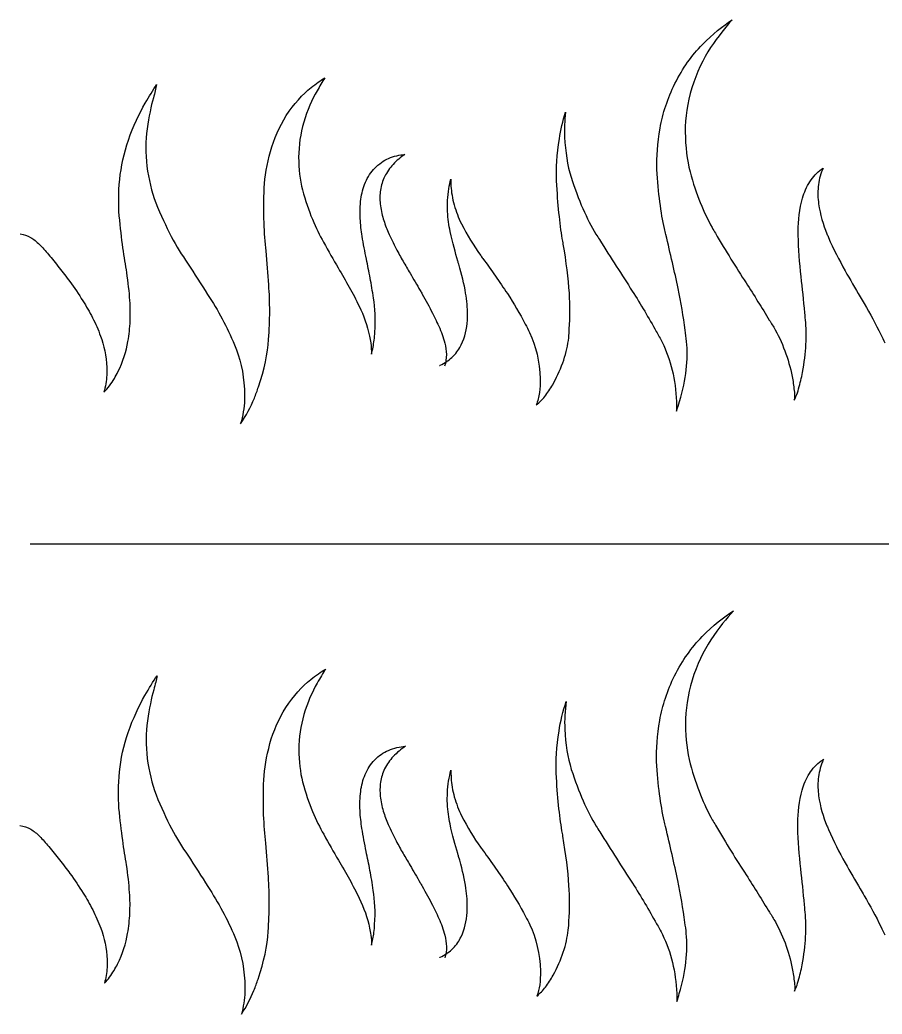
# Model space of a CAD drawing. Extents: x -11 to 6914, y 38 to 2262.
# Drawn here: x -10 to 840, y 1280 to 2261 of the extents above; entities that cross this region are included whole.
import ezdxf

# ---------------------------------------------------------------- set-up
doc = ezdxf.new("R2010")
doc.units = 0
doc.layers.add('Layer_1', color=7, linetype='CONTINUOUS')

msp = doc.modelspace()

# ---------------------------------------------------------------- linework, layer by layer
at = {"layer": 'Layer_1', "color": 7}
for points in [[(621.19824, 2153.79384), (621.198248, 2153.79384)], [(646.030624, 2150.04448), (646.030624, 2150.04448)], [(264.736785, 2125.18016), (264.736785, 2125.18016)], [(88.248481, 2103.07392), (88.248489, 2103.07392)], [(330.614889, 2100.42848), (330.614889, 2100.42848)], [(768.9568, 2101.014), (768.9568, 2101.014)], [(345.475297, 2092.7828), (345.475297, 2092.7828)], [(777.188968, 2096.11952), (777.188968, 2096.11952)], [(345.228593, 2079.10496), (345.228593, 2079.10496)], [(777.573192, 2079.26032), (777.573192, 2079.26032)], [(411.621552, 2071.75968), (411.621552, 2071.75968)], [(425.273168, 2059.50664), (425.273176, 2059.50664)], [(625.543872, 2054.76864), (625.543864, 2054.76864)], [(524.80496, 2044.98712), (524.80496, 2044.98712)], [(757.49008, 2048.20112), (757.49008, 2048.2012)], [(787.271656, 2046.15704), (787.271664, 2046.15704)], [(360.877689, 2034.92864), (360.877689, 2034.92864)], [(303.774825, 2015.96736), (303.774825, 2015.96736)], [(422.696272, 2019.59824), (422.696272, 2019.59824)], [(760.384336, 2007.392), (760.384336, 2007.392)], [(531.751424, 1991.11304), (531.751424, 1991.11304)], [(593.793336, 1993.2072), (593.793344, 1993.2072)], [(639.00528, 1995.79728), (639.005272, 1995.79728)], [(98.260089, 1983.92336), (98.260089, 1983.92336)], [(174.991249, 1989.82704), (174.991257, 1989.82704)], [(818.60472, 1987.4904), (818.60472, 1987.4904)], [(396.711769, 1971.48504), (396.711777, 1971.48504)], [(763.920224, 1971.85968), (763.920224, 1971.85968)], [(98.537937, 1963.5448), (98.537937, 1963.5448)], [(189.397665, 1965.6508), (189.397665, 1965.65072)], [(431.2414, 1969.76112), (431.2414, 1969.76112)], [(728.958408, 1964.49976), (728.958416, 1964.49976)], [(531.692944, 1955.91016), (531.692944, 1955.91016)], [(645.89144, 1954.48168), (645.89144, 1954.48168)], [(838.99904, 1950.34536), (838.99904, 1950.34536)], [(421.87668, 1934.62312), (421.87668, 1934.62312)], [(0, 1744), (6912, 1744)], [(87.982732, 1518.923928), (87.982732, 1518.923936)], [(787.320272, 1462.153216), (787.320272, 1462.153208)], [(524.439768, 1460.931176), (524.439768, 1460.931176)], [(561.671216, 1459.97948), (561.671224, 1459.97948)], [(360.894164, 1450.934816), (360.894164, 1450.934808)], [(303.911108, 1432.006856), (303.911116, 1432.006856)], [(422.551912, 1435.562352), (422.551912, 1435.56236)], [(314.839732, 1413.10192), (314.839732, 1413.101912)], [(97.970764, 1399.91352), (97.970756, 1399.913528)], [(324.529372, 1394.363632), (324.529372, 1394.363624)], [(431.067408, 1385.794408), (431.067408, 1385.794416)], [(189.695516, 1381.683632), (189.695516, 1381.683632)], [(531.28824, 1371.943584), (531.28824, 1371.943592)], [(839.043376, 1366.375), (839.043376, 1366.375)], [(96.058652, 1359.6342), (96.058652, 1359.634208)]]:
    msp.add_lwpolyline(points, dxfattribs=at)
for points in [[(662.908048, 2236.26936), (673.215616, 2246.66744), (683.067112, 2254.74008), (692.350664, 2260.60848)], [(692.350664, 2260.60848), (685.72176, 2253.57016), (678.577128, 2244.4688), (671.104016, 2233.30832)], [(635.80552, 2197.75744), (643.582536, 2212.9188), (652.67424, 2225.76216), (662.908048, 2236.26936)], [(671.104016, 2233.30832), (663.648864, 2222.06408), (657.418024, 2208.74912), (652.546072, 2193.50464)], [(113.483753, 2178.54392), (117.328145, 2185.14024), (121.032153, 2191.21864), (124.569145, 2196.75112)], [(124.569145, 2196.75112), (123.859145, 2193.04264), (122.815489, 2188.6984), (121.448073, 2183.6848)], [(277.112385, 2193.99512), (281.716601, 2197.64624), (286.197313, 2200.76992), (290.548057, 2203.39816)], [(290.548057, 2203.39816), (288.066841, 2199.52456), (285.492569, 2195.28216), (282.854585, 2190.67064)], [(621.198248, 2153.79384), (623.797592, 2168.46168), (628.678128, 2183.172), (635.80552, 2197.75744)], [(252.548145, 2166.19872), (260.175009, 2177.84496), (268.438881, 2187.06352), (277.112385, 2193.99512)], [(282.854585, 2190.67064), (277.828641, 2181.96808), (273.389913, 2171.5572), (269.736201, 2159.57776)], [(652.546064, 2193.50456), (648.173888, 2178.84648), (646.026728, 2164.3128), (646.030624, 2150.04448)], [(652.546072, 2193.50464), (652.546072, 2193.50456), (652.546072, 2193.50456), (652.546064, 2193.50456)], [(96.835033, 2142.07184), (101.770417, 2155.85128), (107.331337, 2168.0792), (113.483753, 2178.54392)], [(121.448073, 2183.6848), (119.148265, 2175.6788), (117.017161, 2165.51208), (115.206617, 2153.08104)], [(521.901184, 2143.41888), (523.25, 2152.01248), (525.300744, 2160.71888), (528.073704, 2169.51816)], [(528.073704, 2169.51816), (527.03772, 2161.34584), (526.678064, 2153.18552), (527.002936, 2145.05448)], [(236.823785, 2130.83328), (240.367937, 2143.43208), (245.664097, 2155.2776), (252.548145, 2166.19872)], [(269.736201, 2159.57776), (266.494977, 2148.3724), (264.840393, 2136.85064), (264.736785, 2125.18016)], [(115.206617, 2153.08104), (113.695441, 2141.41384), (113.619353, 2129.09304), (115.110201, 2116.19072)], [(618.144376, 2113.12872), (617.656, 2125.22296), (618.642208, 2138.83024), (621.19824, 2153.79384)], [(646.030624, 2150.04448), (646.167832, 2135.47448), (647.799672, 2122.394), (650.76336, 2110.84392)], [(88.248489, 2103.07392), (89.614913, 2116.14504), (92.432801, 2129.18184), (96.835033, 2142.07184)], [(519.158952, 2101.8872), (518.700176, 2114.01752), (519.562856, 2127.86392), (521.901184, 2143.41888)], [(527.002936, 2145.05448), (527.750216, 2130.35504), (529.907648, 2117.10088), (533.437168, 2105.38968)], [(230.790465, 2095.04024), (231.407161, 2106.21232), (233.406241, 2118.23488), (236.823777, 2130.83328)], [(236.823777, 2130.83328), (236.823777, 2130.83328), (236.823777, 2130.83328), (236.823785, 2130.83328)], [(353.496905, 2123.96232), (358.732817, 2126.20544), (364.079697, 2127.4108), (369.441953, 2127.90512)], [(369.441953, 2127.90512), (365.373337, 2125.11568), (361.455257, 2121.87216), (357.922513, 2118.0796)], [(264.736785, 2125.18016), (264.777105, 2113.49328), (266.084969, 2102.76408), (268.488961, 2093.05016)], [(339.807385, 2114.48704), (343.952457, 2118.75728), (348.610801, 2121.85288), (353.496905, 2123.96232)], [(357.922513, 2118.0796), (354.628545, 2114.54232), (351.751377, 2110.48152), (349.544833, 2105.96808)], [(115.110201, 2116.19072), (116.813385, 2103.30104), (119.712913, 2091.28032), (123.833393, 2080.27296)], [(330.614889, 2100.42848), (332.887129, 2105.77384), (336.017697, 2110.516), (339.807385, 2114.48704)], [(625.543864, 2054.76864), (622.057864, 2070.27944), (619.367376, 2089.8468), (618.144376, 2113.12872)], [(650.76336, 2110.84392), (656.903392, 2088.56088), (664.37068, 2070.26088), (672.509272, 2055.73152)], [(768.9568, 2101.014), (772.034064, 2105.92376), (776.00064, 2110.17624), (780.592704, 2113.49088)], [(781.280088, 2112.84728), (779.071488, 2107.39704), (777.73048, 2101.75408), (777.188968, 2096.11952)], [(780.592704, 2113.49088), (781.042528, 2113.81128), (781.496712, 2114.12024), (781.954968, 2114.41792)], [(781.954968, 2114.41792), (781.723216, 2113.8988), (781.498208, 2113.3752), (781.280088, 2112.84728)], [(87.791769, 2067.46768), (86.933377, 2078.132), (87.029953, 2089.98816), (88.248481, 2103.07392)], [(326.158961, 2083.73312), (326.878769, 2089.3864), (328.352633, 2095.05048), (330.614889, 2100.42848)], [(349.544833, 2105.96808), (347.523201, 2101.79712), (346.160801, 2097.33768), (345.475297, 2092.7828)], [(412.847728, 2094.12872), (413.394688, 2097.30584), (414.022504, 2100.4072), (414.734392, 2103.42392)], [(414.734392, 2103.42392), (414.782312, 2101.34648), (414.85792, 2099.10136), (414.967928, 2096.67992)], [(524.80496, 2044.98712), (522.388104, 2059.65792), (520.320528, 2078.52504), (519.158952, 2101.8872)], [(533.437168, 2105.38968), (540.738152, 2082.894), (549.017184, 2064.16096), (557.931616, 2049.42768)], [(761.799824, 2084.94968), (763.403664, 2090.47176), (765.786736, 2095.9644), (768.9568, 2101.014)], [(230.623121, 2060.72568), (230.257153, 2071.23784), (230.257225, 2082.7364), (230.790465, 2095.04024)], [(268.488961, 2093.05016), (271.363473, 2082.3124), (274.662017, 2072.64216), (278.244153, 2063.9884)], [(345.475297, 2092.7828), (344.792105, 2088.17696), (344.766033, 2083.57424), (345.228593, 2079.10496)], [(411.621552, 2071.75968), (411.26556, 2078.91888), (411.628752, 2086.3792), (412.847728, 2094.12872)], [(414.967928, 2096.67992), (415.347592, 2090.76032), (416.343808, 2084.56976), (418.108208, 2078.1512)], [(777.188968, 2096.11952), (776.643464, 2090.29824), (776.840024, 2084.64592), (777.573192, 2079.26032)], [(123.833393, 2080.27296), (128.715681, 2068.1888), (133.839361, 2057.0872), (139.157481, 2047.07456)], [(325.508425, 2064.81184), (325.227913, 2071.03384), (325.384001, 2077.40368), (326.158961, 2083.73312)], [(345.228593, 2079.10496), (345.766449, 2074.03384), (346.829297, 2069.12808), (348.235529, 2064.3892)], [(757.45072, 2052.23168), (757.50856, 2062.7584), (758.656736, 2074.13056), (761.799824, 2084.94968)], [(777.573192, 2079.26032), (779.064128, 2068.60232), (782.118416, 2058.76512), (785.805328, 2049.65808)], [(414.174752, 2051.94392), (412.92812, 2057.8408), (412.041064, 2064.41656), (411.621552, 2071.75968)], [(418.108208, 2078.1512), (420.000224, 2071.59536), (422.362576, 2065.33392), (425.273168, 2059.50664)], [(91.458113, 2035.78712), (90.174937, 2045.16512), (88.921369, 2055.69232), (87.791769, 2067.46768)], [(232.699897, 2032.69944), (231.752713, 2041.2032), (231.012721, 2050.58416), (230.623121, 2060.72568)], [(278.244153, 2063.9884), (281.713217, 2055.64376), (285.451329, 2048.13032), (289.323793, 2041.40904)], [(327.421633, 2047.24568), (326.479105, 2052.91952), (325.789625, 2058.8212), (325.508425, 2064.81184)], [(348.235529, 2064.3892), (349.588521, 2059.83432), (351.258865, 2055.42568), (353.084521, 2051.1668)], [(425.273176, 2059.50664), (431.190712, 2048.24312), (437.431328, 2037.74824), (443.962136, 2028.64752)], [(-9.840968, 2049.68296), (-6.1418, 2048.94304), (-2.795209, 2047.828), (0.2612, 2046.11384)], [(353.084521, 2051.1668), (355.453953, 2045.59896), (358.091017, 2040.20208), (360.877689, 2034.92864)], [(414.17476, 2051.94392), (414.17476, 2051.94392), (414.17476, 2051.94392), (414.174752, 2051.94392)], [(421.757608, 2022.69424), (419.338872, 2030.86912), (416.742592, 2040.44568), (414.17476, 2051.94392)], [(557.931616, 2049.42768), (557.931624, 2049.42768), (557.931624, 2049.42768), (557.931624, 2049.42768)], [(557.931624, 2049.42768), (559.095848, 2047.54536), (560.27068, 2045.72144), (561.455184, 2043.9564)], [(626.963248, 2048.9968), (626.477624, 2050.86088), (626.004016, 2052.78504), (625.543872, 2054.76864)], [(672.509272, 2055.73152), (673.571584, 2053.87112), (674.645016, 2052.06664), (675.728016, 2050.31752)], [(675.728016, 2050.31752), (686.085928, 2032.51128), (696.328304, 2016.2632), (706.002976, 2001.34208)], [(757.49008, 2048.2012), (757.45968, 2049.5316), (757.44592, 2050.87592), (757.45072, 2052.23168)], [(785.805328, 2049.65808), (786.284192, 2048.47968), (786.773648, 2047.31272), (787.271656, 2046.15704)], [(0.2612, 2046.11384), (3.367124, 2044.3652), (6.242813, 2042.05448), (9.12639, 2039.15544)], [(139.157481, 2047.07456), (144.306601, 2037.41064), (149.646569, 2028.59432), (155.112625, 2020.69816)], [(289.323793, 2041.40904), (294.195545, 2032.48136), (299.039049, 2024.01712), (303.774825, 2015.96736)], [(331.545841, 2024.578), (329.997809, 2032.20104), (328.561457, 2039.76424), (327.421633, 2047.24568)], [(525.784696, 2039.54304), (525.45292, 2041.29616), (525.125936, 2043.11056), (524.80496, 2044.98712)], [(531.751424, 1991.11304), (530.78924, 2005.57728), (528.648744, 2021.65512), (525.784696, 2039.54304)], [(561.455184, 2043.9564), (572.743688, 2025.90456), (583.661264, 2008.97992), (593.793336, 1993.2072)], [(639.005272, 1995.79728), (635.558552, 2012.24056), (631.321016, 2029.97), (626.963248, 2048.9968)], [(760.384336, 2007.392), (758.952904, 2021.09216), (757.63124, 2034.8132), (757.49008, 2048.20112)], [(787.271664, 2046.15704), (792.17332, 2034.63712), (797.879512, 2023.75784), (803.7488, 2013.24504)], [(9.12639, 2039.15544), (9.126391, 2039.15544), (9.126393, 2039.15544), (9.126394, 2039.15544)], [(9.126394, 2039.15544), (12.068578, 2036.23536), (14.98765, 2032.86552), (18.053221, 2029.23736)], [(95.258633, 2011.38672), (94.019489, 2018.63856), (92.721905, 2026.74288), (91.458113, 2035.78712)], [(235.276001, 1999.36928), (234.594017, 2010.24808), (233.672713, 2021.37432), (232.699897, 2032.69944)], [(360.877689, 2034.92864), (363.093001, 2030.744), (365.397641, 2026.62296), (367.733489, 2022.54608)], [(18.053221, 2029.23736), (21.576198, 2025.16736), (25.104095, 2020.73704), (28.656583, 2016.16016)], [(155.112625, 2020.69816), (161.971577, 2010.15728), (168.623801, 1999.8528), (174.991249, 1989.82704)], [(331.545849, 2024.578), (331.545849, 2024.578), (331.545849, 2024.578), (331.545841, 2024.578)], [(335.283721, 2005.97184), (334.081297, 2012.35824), (332.799049, 2018.55096), (331.545849, 2024.578)], [(367.733489, 2022.54608), (370.013337, 2018.56312), (372.331273, 2014.61608), (374.659769, 2010.69152)], [(422.696272, 2019.59824), (422.386504, 2020.60992), (422.073432, 2021.6416), (421.757608, 2022.69424)], [(443.962136, 2028.64752), (444.812816, 2027.48032), (445.668528, 2026.33264), (446.528952, 2025.2056)], [(446.528952, 2025.2056), (446.528952, 2025.20552), (446.528952, 2025.20552), (446.528952, 2025.20552)], [(446.528952, 2025.20552), (454.851512, 2013.77016), (462.993808, 2002.16992), (470.58412, 1990.64992)], [(28.656583, 2016.16016), (32.07722, 2011.75448), (35.522073, 2007.17864), (38.982635, 2002.5896)], [(98.260089, 1983.92336), (97.702601, 1992.61016), (96.676201, 2001.75088), (95.258633, 2011.38672)], [(303.774825, 2015.96736), (307.575209, 2009.61856), (311.232617, 2003.31232), (314.706521, 1997.048)], [(374.659769, 2010.69152), (378.031305, 2005.02224), (381.375953, 1999.36664), (384.637033, 1993.7048)], [(429.419616, 1991.20616), (427.958744, 2000.03584), (425.650272, 2009.4184), (422.696272, 2019.59824)], [(803.7488, 2013.24504), (808.62512, 2004.49544), (813.64272, 1995.94944), (818.60472, 1987.4904)], [(38.982635, 2002.5896), (38.982637, 2002.5896), (38.982638, 2002.5896), (38.98264, 2002.5896)], [(38.98264, 2002.5896), (43.43249, 1996.54504), (47.791105, 1990.1468), (51.968637, 1983.4836)], [(338.550065, 1986.2836), (337.572681, 1993.1436), (336.458865, 1999.69224), (335.283721, 2005.97184)], [(706.002976, 2001.34208), (714.045104, 1988.76432), (721.742848, 1976.50704), (728.958408, 1964.49976)], [(763.920224, 1971.85968), (762.889024, 1984.0652), (761.57636, 1995.90616), (760.384336, 2007.392)], [(236.185929, 1973.11576), (236.220329, 1982.04408), (235.879953, 1990.79848), (235.276001, 1999.36928)], [(314.706521, 1997.048), (314.706521, 1997.048), (314.706521, 1997.048), (314.706529, 1997.048)], [(314.706529, 1997.048), (318.099289, 1990.86608), (321.334449, 1984.60976), (324.396993, 1978.2928)], [(384.637033, 1993.7048), (385.316969, 1992.52376), (385.993825, 1991.34288), (386.666705, 1990.16176)], [(431.2414, 1969.76112), (431.27428, 1976.6864), (430.634464, 1983.82544), (429.419616, 1991.20616)], [(470.58412, 1990.64992), (470.58412, 1990.64984), (470.584128, 1990.64984), (470.584128, 1990.64984)], [(470.584128, 1990.64984), (476.892952, 1980.96072), (482.842944, 1970.922), (488.247144, 1960.5568)], [(531.692944, 1955.91016), (532.590928, 1967.16864), (532.556096, 1978.902), (531.751424, 1991.11304)], [(593.793344, 1993.2072), (602.216768, 1979.87384), (610.145752, 1966.5716), (617.418544, 1953.28328)], [(645.89144, 1954.48168), (644.253696, 1968.14792), (641.874896, 1981.90856), (639.00528, 1995.79728)], [(51.968637, 1983.4836), (51.968638, 1983.4836), (51.968638, 1983.4836), (51.968639, 1983.4836)], [(51.968639, 1983.4836), (55.304642, 1978.21304), (58.498232, 1972.67248), (61.447115, 1966.87024)], [(98.537937, 1963.5448), (98.857137, 1970.26808), (98.745593, 1977.07192), (98.260089, 1983.92336)], [(174.991257, 1989.82704), (180.111113, 1981.93512), (184.935545, 1973.87104), (189.397665, 1965.6508)], [(339.915217, 1952.756), (340.718521, 1965.23168), (340.102609, 1976.33016), (338.550065, 1986.2836)], [(386.666705, 1990.16176), (390.207513, 1983.8872), (393.584489, 1977.70128), (396.711769, 1971.48504)], [(818.60472, 1987.4904), (819.90472, 1985.29776), (821.1944, 1983.10296), (822.47136, 1980.90592)], [(822.47136, 1980.90592), (828.35968, 1970.76576), (834.00368, 1960.62488), (838.99904, 1950.34536)], [(235.011265, 1945.56784), (235.792385, 1955.10328), (236.156217, 1964.28976), (236.185929, 1973.11576)], [(324.396993, 1978.2928), (329.000489, 1969.10904), (332.372017, 1959.17632), (334.591209, 1948.684)], [(396.711777, 1971.48504), (397.592713, 1969.73656), (398.462297, 1967.9896), (399.316009, 1966.23976)], [(764.86204, 1962.12288), (764.628064, 1965.4736), (764.30928, 1968.7164), (763.920224, 1971.85968)], [(61.447115, 1966.87024), (61.447117, 1966.87024), (61.447118, 1966.87016), (61.447119, 1966.87016)], [(61.447119, 1966.87016), (64.326446, 1961.16896), (66.979654, 1955.14752), (69.320215, 1948.7888)], [(96.370049, 1943.5836), (97.522449, 1950.23832), (98.228873, 1956.91208), (98.537937, 1963.5448)], [(189.397665, 1965.65072), (193.756465, 1957.51432), (197.791817, 1949.03272), (201.459401, 1940.21848)], [(399.316009, 1966.23976), (401.851769, 1961.03192), (404.281753, 1955.80848), (406.242377, 1950.45088)], [(425.128936, 1940.3032), (428.74544, 1947.72312), (430.6524, 1956.0132), (431.124376, 1964.36456)], [(431.124376, 1964.36456), (431.228296, 1966.16872), (431.266232, 1967.97056), (431.2414, 1969.76112)], [(728.958416, 1964.49976), (731.000816, 1961.41752), (732.92992, 1958.24536), (734.744632, 1954.98664)], [(760.921624, 1909.05152), (765.176472, 1929.00808), (765.96952, 1946.52904), (764.86204, 1962.12288)], [(339.229113, 1944.74248), (339.523281, 1947.46944), (339.750385, 1950.14008), (339.915217, 1952.756)], [(488.247144, 1960.5568), (489.775344, 1957.89192), (491.211544, 1955.12368), (492.544112, 1952.25152)], [(492.544112, 1952.25152), (498.715512, 1938.86088), (502.56532, 1923.6596), (502.93392, 1906.67848)], [(531.079448, 1947.0152), (531.433128, 1950.05536), (531.636992, 1953.0236), (531.692944, 1955.91016)], [(617.418544, 1953.28328), (617.418544, 1953.28328), (617.418544, 1953.28328), (617.418552, 1953.28328)], [(617.418552, 1953.28328), (619.531272, 1949.8796), (621.495656, 1946.3348), (623.305448, 1942.65048)], [(647.372568, 1943.57232), (647.03736, 1947.34312), (646.541136, 1950.97976), (645.89144, 1954.48168)], [(734.744632, 1954.98664), (743.147416, 1939.76728), (748.97848, 1923.26424), (752.055144, 1905.6804)], [(69.320215, 1948.7888), (72.819274, 1939.56656), (75.106938, 1929.1992), (75.510582, 1917.68808)], [(86.419745, 1913.37864), (91.583393, 1923.62688), (94.890769, 1933.91144), (96.370049, 1943.5836)], [(225.115201, 1898.6424), (231.024953, 1915.98416), (234.199273, 1931.69072), (235.011265, 1945.56784)], [(334.591209, 1948.684), (335.056689, 1946.48016), (335.471345, 1944.25784), (335.835745, 1942.01864)], [(335.835745, 1942.01864), (336.312857, 1938.15472), (336.536089, 1934.43168), (336.519217, 1930.84592)], [(336.519217, 1930.84592), (337.740521, 1935.45408), (338.634265, 1940.09056), (339.229113, 1944.74248)], [(406.242377, 1950.45088), (407.276265, 1947.6388), (408.180265, 1944.78312), (408.900481, 1941.87232)], [(408.900481, 1941.87232), (409.806225, 1938.21456), (410.404337, 1934.47512), (410.463457, 1930.71896)], [(516.147648, 1902.40824), (524.540312, 1917.6072), (529.489312, 1932.7964), (531.079448, 1947.0152)], [(623.305448, 1942.65048), (631.69888, 1925.40048), (636.602056, 1905.90864), (637.367128, 1884.30264)], [(640.493248, 1884.36472), (646.941992, 1906.13648), (648.969448, 1925.92472), (647.372568, 1943.57232)], [(838.99904, 1950.34536), (840.32216, 1947.61152), (841.60848, 1944.87888), (842.82368, 1942.13936)], [(201.459401, 1940.21848), (201.459401, 1940.21848), (201.459401, 1940.21848), (201.459409, 1940.21848)], [(201.459409, 1940.21848), (207.071961, 1927.38184), (210.411433, 1912.75048), (211.253945, 1896.49696)], [(411.743472, 1924.3316), (415.657024, 1927.11512), (419.136968, 1930.5696), (421.87668, 1934.62312)], [(421.87668, 1934.62312), (423.083464, 1936.4252), (424.16584, 1938.31784), (425.128936, 1940.3032)], [(404.276664, 1920.0052), (406.572928, 1921.13768), (408.810048, 1922.34864), (410.957904, 1923.78944)], [(410.463457, 1930.71896), (410.526097, 1926.74944), (409.969777, 1922.75912), (408.607105, 1919.02256)], [(410.957904, 1923.78944), (411.221408, 1923.96696), (411.483272, 1924.1476), (411.743472, 1924.3316)], [(75.510582, 1917.68808), (75.597038, 1915.27512), (75.600886, 1912.81664), (75.516182, 1910.31304)], [(82.953137, 1906.9508), (84.190585, 1909.08184), (85.346081, 1911.2264), (86.419745, 1913.37864)], [(403.66916, 1919.7076), (403.87216, 1919.80632), (404.07464, 1919.90552), (404.276664, 1920.0052)], [(75.516182, 1910.31304), (75.195844, 1904.59376), (74.241975, 1898.92856), (72.607302, 1893.39664)], [(72.607302, 1893.39664), (76.609268, 1897.4908), (80.085001, 1902.02168), (82.953137, 1906.9508)], [(502.93392, 1906.67848), (502.99888, 1902.02992), (502.819176, 1897.47896), (502.368568, 1893.0396)], [(508.637152, 1890.59904), (511.383432, 1894.28128), (513.885336, 1898.216), (516.147648, 1902.40824)], [(752.055144, 1905.6804), (752.833888, 1900.85232), (753.425224, 1896.20632), (753.80568, 1891.7328)], [(756.669072, 1892.91776), (758.35724, 1898.22208), (759.758608, 1903.60592), (760.921624, 1909.05152)], [(211.253945, 1896.49696), (211.434897, 1893.07792), (211.505473, 1889.59888), (211.463897, 1886.0616)], [(221.069769, 1887.52704), (222.541193, 1891.29056), (223.888593, 1894.99648), (225.115201, 1898.6424)], [(502.368568, 1893.0396), (501.701512, 1888.73728), (500.5808, 1884.6616), (498.982112, 1880.8428)], [(753.620624, 1885.5244), (754.757344, 1887.93824), (755.771312, 1890.40384), (756.669072, 1892.91776)], [(207.422505, 1862.3132), (212.990561, 1870.3436), (217.537673, 1878.76504), (221.069769, 1887.52704)], [(211.463897, 1886.0616), (211.070969, 1877.79592), (209.720497, 1869.86848), (207.422505, 1862.3132)], [(498.982112, 1880.8428), (502.610424, 1883.73376), (505.838352, 1886.98424), (508.637152, 1890.59904)], [(637.352888, 1874.8028), (638.492952, 1877.92296), (639.538288, 1881.11056), (640.493248, 1884.36472)], [(637.367128, 1884.30264), (637.448232, 1881.07224), (637.444808, 1877.90552), (637.352888, 1874.8028)], [(753.80568, 1891.7328), (753.84304, 1889.59312), (753.7816, 1887.52416), (753.620624, 1885.5244)], [(662.6164, 1652.36532), (673.549216, 1663.40164), (683.968848, 1671.82236), (693.741736, 1677.77204)], [(693.741736, 1677.77204), (686.780472, 1670.57412), (679.227816, 1661.05804), (671.306872, 1649.2286)], [(635.506224, 1613.819672), (643.285008, 1628.992968), (652.379144, 1641.847664), (662.6164, 1652.36532)], [(671.306872, 1649.2286), (663.854488, 1637.98836), (657.626216, 1624.678912), (652.756664, 1609.44152)], [(276.698412, 1610.223344), (281.755532, 1614.245392), (286.663532, 1617.631456), (291.413836, 1620.42408)], [(291.413836, 1620.42408), (288.711772, 1616.253904), (285.894548, 1611.64008), (283.000908, 1606.582064)], [(113.164516, 1594.329416), (117.31642, 1601.463632), (121.304532, 1607.992872), (125.095052, 1613.88152)], [(125.095052, 1613.88152), (124.377964, 1609.97404), (123.269356, 1605.324824), (121.781732, 1599.891344)], [(252.115556, 1582.34236), (259.747484, 1594.018752), (268.017388, 1603.265904), (276.698412, 1610.223344)], [(620.898704, 1569.82492), (623.496888, 1584.502072), (628.377392, 1599.222704), (635.506216, 1613.819656)], [(635.506216, 1613.819656), (635.506216, 1613.819656), (635.506224, 1613.819664), (635.506224, 1613.819672)], [(652.756664, 1609.44152), (648.386544, 1594.790352), (646.24048, 1580.263656), (646.244328, 1566.002384)], [(121.781732, 1599.891344), (119.47002, 1591.872344), (117.328452, 1581.690608), (115.509004, 1569.243352)], [(283.000908, 1606.582064), (277.977556, 1597.884704), (273.541436, 1587.480752), (269.890444, 1575.510336)], [(96.548524, 1557.8822), (101.473476, 1571.64936), (107.02338, 1583.869192), (113.164516, 1594.329416)], [(521.532424, 1559.295624), (523.033192, 1568.868328), (525.40512, 1578.581576), (528.676296, 1588.407936)], [(528.676296, 1588.407936), (527.34696, 1579.291608), (526.857136, 1570.187856), (527.2182, 1561.120656)], [(236.387668, 1546.897248), (239.930196, 1559.520928), (245.227204, 1571.392992), (252.115556, 1582.34236)], [(115.509004, 1569.243352), (113.989828, 1557.560976), (113.908436, 1545.225424), (115.396236, 1532.309168)], [(269.890444, 1575.510336), (266.65158, 1564.31348), (264.998276, 1552.800584), (264.89478, 1541.13964)], [(617.850248, 1529.137064), (617.359608, 1541.237136), (618.343976, 1554.851832), (620.898704, 1569.82492)], [(518.797632, 1517.78956), (518.338104, 1529.911784), (519.198216, 1543.749392), (521.532424, 1559.295624)], [(527.2182, 1561.120656), (527.963848, 1546.413736), (530.120584, 1533.15324), (533.65012, 1521.436792)], [(646.244328, 1566.002384), (646.244328, 1566.002384), (646.244328, 1566.002376), (646.244328, 1566.002368)], [(646.244328, 1566.002368), (646.381368, 1551.439568), (648.01248, 1538.365344), (650.974672, 1526.8206)], [(87.982732, 1518.923936), (89.344844, 1531.980248), (92.15566, 1545.003768), (96.548524, 1557.8822)], [(230.364932, 1511.042944), (230.976788, 1522.231352), (232.972172, 1534.274048), (236.38766, 1546.897232)], [(236.38766, 1546.897232), (236.38766, 1546.89724), (236.38766, 1546.89724), (236.387668, 1546.897248)], [(264.89478, 1541.13964), (264.89478, 1541.13964), (264.89478, 1541.139632), (264.89478, 1541.139624)], [(264.89478, 1541.139624), (264.93502, 1529.462096), (266.242012, 1518.74144), (268.644196, 1509.034992)], [(339.58034, 1530.679272), (343.73382, 1534.976024), (348.401204, 1538.094512), (353.297236, 1540.2228)], [(353.297236, 1540.2228), (358.799828, 1542.59624), (364.422476, 1543.824392), (370.054708, 1544.28432)], [(370.054708, 1544.28432), (365.77282, 1541.405712), (361.644132, 1538.03296), (357.939604, 1534.056496)], [(115.396236, 1532.309168), (115.396236, 1532.30916), (115.396236, 1532.309152), (115.396236, 1532.309144)], [(115.396236, 1532.309144), (117.09654, 1519.405512), (119.99502, 1507.373216), (124.115796, 1496.356256)], [(330.375724, 1516.545616), (332.648788, 1521.916024), (335.7833, 1526.683184), (339.58034, 1530.679272)], [(357.939604, 1534.056496), (354.6465, 1530.520648), (351.77014, 1526.461672), (349.56438, 1521.950496)], [(768.527968, 1517.263968), (771.606592, 1522.214432), (775.580744, 1526.509776), (780.187176, 1529.8696)], [(780.187176, 1529.8696), (780.938608, 1530.410248), (781.702208, 1530.919112), (782.476648, 1531.396864)], [(782.476648, 1531.396864), (782.076344, 1530.543288), (781.6944, 1529.677176), (781.331568, 1528.799056)], [(349.56438, 1521.950496), (347.543428, 1517.78164), (346.181428, 1513.32428), (345.496036, 1508.771656)], [(412.697712, 1509.946976), (413.326216, 1513.614352), (414.0626, 1517.181064), (414.911832, 1520.633128)], [(414.911832, 1520.633128), (414.951752, 1518.282144), (415.027672, 1515.70808), (415.150032, 1512.89752)], [(533.65012, 1521.436792), (540.951248, 1498.93088), (549.23132, 1480.190728), (558.147104, 1465.45256)], [(625.260304, 1470.75624), (621.771784, 1486.270352), (619.077936, 1505.84408), (617.850248, 1529.137064)], [(650.974672, 1526.8206), (650.974672, 1526.820592), (650.974672, 1526.820584), (650.97468, 1526.820576)], [(650.97468, 1526.820576), (657.111504, 1504.547448), (664.57596, 1486.255312), (672.71156, 1471.73108)], [(781.331568, 1528.799056), (779.124848, 1523.353952), (777.78492, 1517.71604), (777.243704, 1512.086392)], [(87.531444, 1483.359), (86.673572, 1494.010664), (86.76826, 1505.85288), (87.982732, 1518.923928)], [(230.212372, 1476.686568), (229.842348, 1487.209088), (229.83754, 1498.721352), (230.364932, 1511.042944)], [(325.925252, 1499.785232), (326.641068, 1505.457024), (328.113092, 1511.142656), (330.375724, 1516.545616)], [(415.150032, 1512.89752), (415.519952, 1506.957088), (416.50996, 1500.746264), (418.271496, 1494.3082)], [(524.439768, 1460.931176), (522.02656, 1475.59052), (519.960464, 1494.442736), (518.797632, 1517.78956)], [(761.378912, 1501.095208), (762.976624, 1506.645752), (765.356984, 1512.173032), (768.527968, 1517.263968)], [(777.243704, 1512.086392), (776.698424, 1506.270136), (776.89476, 1500.62212), (777.6272, 1495.240136)], [(268.644196, 1509.034992), (271.516444, 1498.305352), (274.812836, 1488.642272), (278.392852, 1479.994728)], [(345.496036, 1508.771656), (344.812908, 1504.168024), (344.786708, 1499.567224), (345.248908, 1495.09964)], [(411.48804, 1487.624896), (411.129344, 1494.768512), (411.48724, 1502.213136), (412.697712, 1509.946976)], [(757.066888, 1468.261888), (757.112888, 1478.81248), (758.248856, 1490.222152), (761.378904, 1501.0952)], [(761.378904, 1501.0952), (761.378904, 1501.095208), (761.378912, 1501.095208), (761.378912, 1501.095208)], [(124.115796, 1496.356256), (128.998596, 1484.261696), (134.123204, 1473.152), (139.4425, 1463.133128)], [(325.288876, 1480.813368), (325.003852, 1487.049216), (325.155244, 1493.435872), (325.925252, 1499.785232)], [(345.248908, 1495.09964), (345.248916, 1495.099632), (345.248916, 1495.099632), (345.248916, 1495.099624)], [(345.248916, 1495.099624), (345.786332, 1490.030352), (346.848748, 1485.126168), (348.254548, 1480.38864)], [(418.271496, 1494.3082), (420.160776, 1487.732472), (422.522592, 1481.453952), (425.434648, 1475.612288)], [(777.6272, 1495.240136), (777.6272, 1495.240128), (777.6272, 1495.240128), (777.6272, 1495.240128)], [(777.6272, 1495.240128), (779.116576, 1484.588864), (782.169328, 1474.756728), (785.854592, 1465.653088)], [(91.192628, 1451.715792), (89.911964, 1461.082704), (88.660148, 1471.597328), (87.531444, 1483.359)], [(327.214988, 1463.214072), (326.26826, 1468.89668), (325.574492, 1474.809368), (325.288876, 1480.813368)], [(411.48804, 1487.624888), (411.48804, 1487.624888), (411.48804, 1487.624888), (411.48804, 1487.624896)], [(414.043552, 1467.850896), (412.797992, 1473.735768), (411.91016, 1480.297576), (411.48804, 1487.624888)], [(232.29886, 1448.637584), (231.349132, 1457.146632), (230.605932, 1466.534896), (230.212372, 1476.686568)], [(278.392852, 1479.994728), (281.85986, 1471.656008), (285.595932, 1464.147792), (289.466308, 1457.430848)], [(348.254548, 1480.38864), (349.607124, 1475.835016), (351.277052, 1471.42752), (353.102284, 1467.169464)], [(425.434648, 1475.612288), (425.434656, 1475.612288), (425.434656, 1475.61228), (425.434656, 1475.61228)], [(425.434656, 1475.61228), (431.355512, 1464.321344), (437.60072, 1453.80624), (444.136888, 1444.691776)], [(625.260304, 1470.756232), (625.260304, 1470.75624), (625.260304, 1470.75624), (625.260304, 1470.75624)], [(626.680632, 1464.98332), (626.194712, 1466.847728), (625.720784, 1468.772216), (625.260304, 1470.756232)], [(672.71156, 1471.73108), (672.71156, 1471.731072), (672.71156, 1471.731064), (672.711568, 1471.731064)], [(672.711568, 1471.731064), (673.77348, 1469.87132), (674.846512, 1468.067416), (675.929112, 1466.318904)], [(-10.207863, 1466.191248), (-6.269267, 1465.432416), (-2.727629, 1464.263704), (0.490773, 1462.41992)], [(0.490773, 1462.41992), (3.582722, 1460.641608), (6.449262, 1458.300792), (9.328241, 1455.371616)], [(139.4425, 1463.133128), (144.592804, 1453.463096), (149.93418, 1444.642328), (155.401724, 1436.743)], [(331.351004, 1440.513648), (329.799972, 1448.146528), (328.359724, 1455.720656), (327.214988, 1463.214072)], [(353.102284, 1467.169464), (355.471212, 1461.602864), (358.107844, 1456.207184), (360.894164, 1450.934816)], [(421.615224, 1438.653952), (419.201352, 1446.816456), (416.608904, 1456.37524), (414.043552, 1467.850896)], [(558.147104, 1465.45256), (559.311512, 1463.5696), (560.486528, 1461.745104), (561.671216, 1459.97948)], [(638.725648, 1411.778472), (635.27948, 1428.22196), (631.041168, 1445.952968), (626.680632, 1464.98332)], [(675.929112, 1466.318904), (686.283432, 1448.518656), (696.523064, 1432.276656), (706.195768, 1417.361096)], [(757.110888, 1464.22296), (757.078968, 1465.55596), (757.063608, 1466.903104), (757.066888, 1468.261888)], [(760.035048, 1423.348632), (758.597392, 1437.065112), (757.266088, 1450.807584), (757.110888, 1464.22296)], [(785.854592, 1465.653088), (786.33324, 1464.475112), (786.82248, 1463.308544), (787.320272, 1462.153216)], [(787.320272, 1462.153208), (792.21996, 1450.637176), (797.9246, 1439.761344), (803.792736, 1429.251472)], [(9.328241, 1455.371616), (12.266296, 1452.421472), (15.184752, 1449.025384), (18.252889, 1445.37476)], [(94.983612, 1427.343784), (93.748324, 1434.587496), (92.45394, 1442.682272), (91.192628, 1451.715792)], [(289.466308, 1457.430848), (294.335596, 1448.509208), (299.177028, 1440.050872), (303.911108, 1432.006856)], [(525.417944, 1455.491328), (525.086728, 1457.243112), (524.760264, 1459.056144), (524.439768, 1460.931176)], [(525.417952, 1455.491312), (525.417952, 1455.49132), (525.417952, 1455.49132), (525.417944, 1455.491328)], [(531.36592, 1407.105256), (530.410976, 1421.554664), (528.277088, 1437.61756), (525.417952, 1455.491312)], [(561.671224, 1459.97948), (572.961432, 1441.92188), (583.880736, 1424.993232), (594.014512, 1409.21768)], [(18.252889, 1445.37476), (21.77927, 1441.280336), (25.311129, 1436.829504), (28.867994, 1432.235776)], [(234.879228, 1415.291512), (234.197252, 1426.173864), (233.27462, 1437.305328), (232.29886, 1448.637584)], [(360.894164, 1450.934808), (363.109196, 1446.751016), (365.41362, 1442.630856), (367.749324, 1438.554896)], [(444.136888, 1444.691776), (444.136888, 1444.691776), (444.136888, 1444.691768), (444.136896, 1444.691768)], [(444.136896, 1444.691768), (444.98828, 1443.522872), (445.844704, 1442.373528), (446.705856, 1441.244896)], [(28.867994, 1432.235776), (32.292952, 1427.81376), (35.742542, 1423.22452), (39.208143, 1418.624912)], [(155.401724, 1436.743), (162.262412, 1426.197808), (168.916276, 1415.890344), (175.285324, 1405.862752)], [(303.911116, 1432.006856), (307.710092, 1425.662616), (311.366468, 1419.361144), (314.839732, 1413.10192)], [(335.094012, 1421.884096), (333.89066, 1428.278288), (332.606708, 1434.478808), (331.351004, 1440.513648)], [(367.749324, 1438.554896), (370.029028, 1434.572904), (372.346876, 1430.626832), (374.675348, 1426.703368)], [(422.551912, 1435.56236), (422.242816, 1436.572672), (421.930408, 1437.602864), (421.615224, 1438.653952)], [(429.258, 1407.209712), (427.80248, 1416.027856), (425.499848, 1425.397208), (422.551912, 1435.562352)], [(446.705856, 1441.244896), (446.705856, 1441.244896), (446.705864, 1441.244896), (446.705864, 1441.244888)], [(446.705864, 1441.244888), (455.035016, 1429.7934), (463.183192, 1418.179808), (470.778608, 1406.64892)], [(97.970756, 1399.913528), (97.418236, 1408.589344), (96.39666, 1417.718992), (94.983612, 1427.343784)], [(338.360996, 1402.171216), (337.384076, 1409.039768), (336.27006, 1415.596616), (335.094012, 1421.884096)], [(374.675348, 1426.703368), (378.046812, 1421.035632), (381.391836, 1415.381944), (384.653764, 1409.722416)], [(760.035048, 1423.348624), (760.035048, 1423.348624), (760.035048, 1423.348624), (760.035048, 1423.348632)], [(763.580008, 1387.778536), (762.547824, 1399.995064), (761.232256, 1411.848632), (760.035048, 1423.348624)], [(803.792736, 1429.251472), (808.668096, 1420.50444), (813.684976, 1411.96092), (818.646496, 1403.50444)], [(39.208143, 1418.624912), (39.208145, 1418.624912), (39.208146, 1418.624912), (39.208149, 1418.624904)], [(39.208149, 1418.624904), (43.663894, 1412.565952), (48.027931, 1406.154792), (52.210435, 1399.480112)], [(234.879228, 1415.291496), (234.879228, 1415.291504), (234.879228, 1415.291504), (234.879228, 1415.291512)], [(235.786588, 1389.031832), (235.822748, 1397.961392), (235.483236, 1406.717928), (234.879228, 1415.291496)], [(314.839732, 1413.101912), (318.231844, 1406.925176), (321.466724, 1400.674472), (324.529372, 1394.363632)], [(706.195768, 1417.361096), (706.195768, 1417.361096), (706.195768, 1417.361088), (706.195776, 1417.361088)], [(706.195776, 1417.361088), (714.236256, 1404.788192), (721.932864, 1392.536136), (729.147848, 1380.534448)], [(175.285324, 1405.862752), (180.406508, 1397.96936), (185.232164, 1389.90432), (189.695516, 1381.683632)], [(338.360996, 1402.1712), (338.360996, 1402.171208), (338.360996, 1402.171208), (338.360996, 1402.171216)], [(339.713588, 1368.598704), (340.52506, 1381.091576), (339.913444, 1392.2052), (338.360996, 1402.1712)], [(384.653764, 1409.722416), (385.333868, 1408.54188), (386.010916, 1407.361488), (386.684012, 1406.18092)], [(386.684012, 1406.18092), (390.226108, 1399.909304), (393.605468, 1393.72592), (396.736212, 1387.51184)], [(431.067408, 1385.794416), (431.104048, 1392.70984), (430.468408, 1399.838928), (429.258, 1407.209712)], [(470.778608, 1406.64892), (477.091688, 1396.950424), (483.045448, 1386.903056), (488.452992, 1376.52984)], [(531.28824, 1371.943592), (532.19288, 1383.18724), (532.164592, 1394.906856), (531.36592, 1407.105248)], [(531.36592, 1407.105248), (531.36592, 1407.105248), (531.36592, 1407.105248), (531.36592, 1407.105256)], [(594.014512, 1409.21768), (602.43936, 1395.881936), (610.369768, 1382.57804), (617.644048, 1369.288568)], [(638.725648, 1411.778456), (638.725648, 1411.778464), (638.725648, 1411.778464), (638.725648, 1411.778472)], [(645.60792, 1370.4644), (643.972232, 1384.129376), (641.594808, 1397.889504), (638.725648, 1411.778456)], [(818.646496, 1403.50444), (818.646496, 1403.504432), (818.646496, 1403.504432), (818.646496, 1403.504424)], [(818.646496, 1403.504424), (819.946256, 1401.312352), (821.235776, 1399.11832), (822.512656, 1396.921976)], [(52.210435, 1399.480112), (52.210436, 1399.480104), (52.210437, 1399.480104), (52.210438, 1399.480104)], [(52.210438, 1399.480104), (55.550549, 1394.200576), (58.747683, 1388.651056), (61.699613, 1382.83996)], [(98.2369, 1379.56256), (98.559812, 1386.275944), (98.452196, 1393.070656), (97.970764, 1399.91352)], [(324.529372, 1394.363624), (329.132684, 1385.18884), (332.506492, 1375.267392), (334.73082, 1364.788592)], [(822.512656, 1396.921976), (828.400496, 1386.78544), (834.045536, 1376.64908), (839.043376, 1366.375)], [(61.699613, 1382.83996), (64.58191, 1377.12992), (67.237661, 1371.09928), (69.580418, 1364.731048)], [(234.604796, 1361.482224), (235.388964, 1371.017416), (235.75522, 1380.204528), (235.786588, 1389.031816)], [(235.786588, 1389.031816), (235.786588, 1389.031824), (235.786588, 1389.031824), (235.786588, 1389.031832)], [(396.736212, 1387.51184), (396.736212, 1387.511832), (396.73622, 1387.511832), (396.73622, 1387.511832)], [(396.73622, 1387.511832), (397.618164, 1385.763872), (398.488748, 1384.01732), (399.343444, 1382.267784)], [(430.946984, 1380.405992), (431.051864, 1382.207176), (431.090928, 1384.006376), (431.067408, 1385.794408)], [(763.580016, 1387.778528), (763.580008, 1387.778528), (763.580008, 1387.778536), (763.580008, 1387.778536)], [(764.52308, 1378.032776), (764.289072, 1381.386672), (763.96988, 1384.63248), (763.580016, 1387.778528)], [(96.058652, 1359.634208), (97.214316, 1366.276848), (97.924204, 1372.939664), (98.2369, 1379.56256)], [(189.695516, 1381.683632), (194.055508, 1373.546776), (198.092068, 1365.065184), (201.761004, 1356.251504)], [(399.343444, 1382.267784), (399.343444, 1382.267776), (399.343444, 1382.267776), (399.343444, 1382.267776)], [(399.343444, 1382.267776), (401.882164, 1377.061072), (404.314964, 1371.837544), (406.27822, 1366.478888)], [(424.950656, 1356.396416), (428.56316, 1363.79536), (430.470536, 1372.068368), (430.946984, 1380.405992)], [(488.452992, 1376.52984), (488.452992, 1376.52984), (488.452992, 1376.52984), (488.452992, 1376.529832)], [(488.452992, 1376.529832), (489.982344, 1373.862944), (491.419528, 1371.092592), (492.752912, 1368.218152)], [(729.147848, 1380.534448), (729.147856, 1380.53444), (729.147856, 1380.53444), (729.147856, 1380.534432)], [(729.147856, 1380.534432), (731.189888, 1377.4536), (733.11876, 1374.282968), (734.933384, 1371.026024)], [(760.56004, 1324.909056), (764.829504, 1344.884336), (765.63084, 1362.423496), (764.52308, 1378.032776)], [(69.580418, 1364.731048), (69.580419, 1364.731048), (69.58042, 1364.73104), (69.580422, 1364.73104)], [(69.580422, 1364.73104), (73.083332, 1355.494872), (75.370918, 1345.110632), (75.771375, 1333.580112)], [(334.73082, 1364.788592), (335.197364, 1362.587624), (335.613204, 1360.368352), (335.978924, 1358.132168)], [(339.0219, 1360.574208), (339.318092, 1363.304872), (339.547068, 1365.979184), (339.713588, 1368.598704)], [(406.27822, 1366.478888), (407.313388, 1363.666208), (408.218612, 1360.809784), (408.939972, 1357.898136)], [(492.752912, 1368.218152), (498.928192, 1354.816608), (502.778288, 1339.60268), (503.144376, 1322.607112)], [(515.72768, 1318.53736), (524.117504, 1333.70084), (529.070472, 1348.863072), (530.66888, 1363.060912)], [(530.66888, 1363.060912), (531.024336, 1366.096624), (531.23016, 1369.060848), (531.28824, 1371.943584)], [(617.644048, 1369.288568), (617.644056, 1369.28856), (617.644056, 1369.28856), (617.644056, 1369.28856)], [(617.644056, 1369.28856), (619.757192, 1365.884592), (621.721976, 1362.33956), (623.532168, 1358.654992)], [(645.60792, 1370.464384), (645.60792, 1370.464384), (645.60792, 1370.464392), (645.60792, 1370.4644)], [(647.087376, 1359.556128), (646.752792, 1363.326496), (646.257136, 1366.962832), (645.60792, 1370.464384)], [(734.933384, 1371.026024), (743.335704, 1355.814864), (749.169616, 1339.322816), (752.253256, 1321.752936)], [(839.043376, 1366.375), (840.367136, 1363.642664), (841.654256, 1360.91152), (842.870416, 1358.173344)], [(86.103556, 1329.49752), (91.264796, 1339.71752), (94.573988, 1349.979704), (96.058652, 1359.6342)], [(201.761004, 1356.251504), (207.37562, 1343.415584), (210.717004, 1328.785824), (211.562524, 1312.535256)], [(224.690908, 1314.563696), (230.607788, 1331.900448), (233.78858, 1347.605344), (234.604796, 1361.482216)], [(234.604796, 1361.482216), (234.604796, 1361.482224), (234.604796, 1361.482224), (234.604796, 1361.482224)], [(335.978924, 1358.132168), (336.40894, 1354.6722), (336.6353, 1351.32532), (336.667948, 1348.089032)], [(336.667948, 1348.089032), (337.707388, 1352.231784), (338.485148, 1356.396584), (339.0219, 1360.574208)], [(408.939972, 1357.898136), (409.847156, 1354.239144), (410.44642, 1350.49804), (410.506388, 1346.739744)], [(421.702768, 1350.733256), (422.907768, 1352.52996), (423.988696, 1354.416984), (424.950656, 1356.396416)], [(623.532168, 1358.654992), (631.927432, 1341.403936), (636.832368, 1321.91172), (637.600152, 1300.30632)], [(640.1964, 1300.357664), (646.6496, 1322.124528), (648.681392, 1341.910216), (647.087376, 1359.556128)], [(410.506388, 1346.739744), (410.566468, 1342.984544), (410.07266, 1339.21052), (408.866628, 1335.649568)], [(411.599976, 1340.471704), (415.498528, 1343.248368), (418.968472, 1346.692872), (421.702768, 1350.733256)], [(75.771375, 1333.580112), (75.857177, 1331.163024), (75.860231, 1328.70036), (75.774655, 1326.192512)], [(404.082008, 1336.100528), (404.108488, 1336.113728), (404.134968, 1336.126928), (404.161448, 1336.140128)], [(404.161448, 1336.140128), (406.449624, 1337.279), (408.678368, 1338.492), (410.817456, 1339.930584)], [(410.817456, 1339.930584), (411.079944, 1340.107816), (411.340784, 1340.288144), (411.599976, 1340.471704)], [(75.774655, 1326.192512), (75.476558, 1320.904), (74.637558, 1315.662232), (73.220498, 1310.52952)], [(82.639028, 1323.088344), (83.875588, 1325.212888), (85.030396, 1327.35124), (86.103556, 1329.49752)], [(756.294216, 1308.761088), (757.987224, 1314.06936), (759.39304, 1319.457984), (760.56004, 1324.909056)], [(73.220498, 1310.52952), (76.833332, 1314.356536), (79.994161, 1318.55288), (82.639028, 1323.088344)], [(220.640972, 1303.452048), (222.113916, 1307.21412), (223.46282, 1310.918856), (224.690908, 1314.563696)], [(503.144376, 1322.607112), (503.208616, 1317.954512), (503.027968, 1313.399736), (502.576248, 1308.956888)], [(508.22128, 1306.757352), (510.965664, 1310.43004), (513.466224, 1314.355024), (515.72768, 1318.53736)], [(752.253256, 1321.752936), (753.033912, 1316.928856), (753.627456, 1312.2866), (754.010408, 1307.816632)], [(211.562524, 1312.535256), (211.7441, 1309.116808), (211.815348, 1305.638512), (211.774516, 1302.101992)], [(502.576248, 1308.956888), (501.974216, 1305.079376), (501.003872, 1301.386048), (499.647464, 1297.89896)], [(499.647464, 1297.89896), (502.838368, 1300.55916), (505.703296, 1303.5108), (508.22128, 1306.757352)], [(753.914392, 1302.835256), (754.783952, 1304.778464), (755.57612, 1306.754344), (756.294216, 1308.761088)], [(754.010408, 1307.816632), (754.041288, 1306.111528), (754.009608, 1304.451296), (753.914392, 1302.835256)], [(208.25246, 1280.11088), (213.24978, 1287.573824), (217.377724, 1295.36744), (220.640972, 1303.452048)], [(211.774516, 1302.101992), (211.413324, 1294.474248), (210.236668, 1287.134968), (208.25246, 1280.11088)], [(637.600152, 1300.30632), (637.667832, 1297.62364), (637.677192, 1294.984848), (637.626072, 1292.39016)], [(637.626072, 1292.39016), (638.546848, 1294.999744), (639.402792, 1297.655728), (640.1964, 1300.357664)]]:
    msp.add_open_spline(points, degree=3, dxfattribs=at)

doc.saveas('drawing.dxf')
